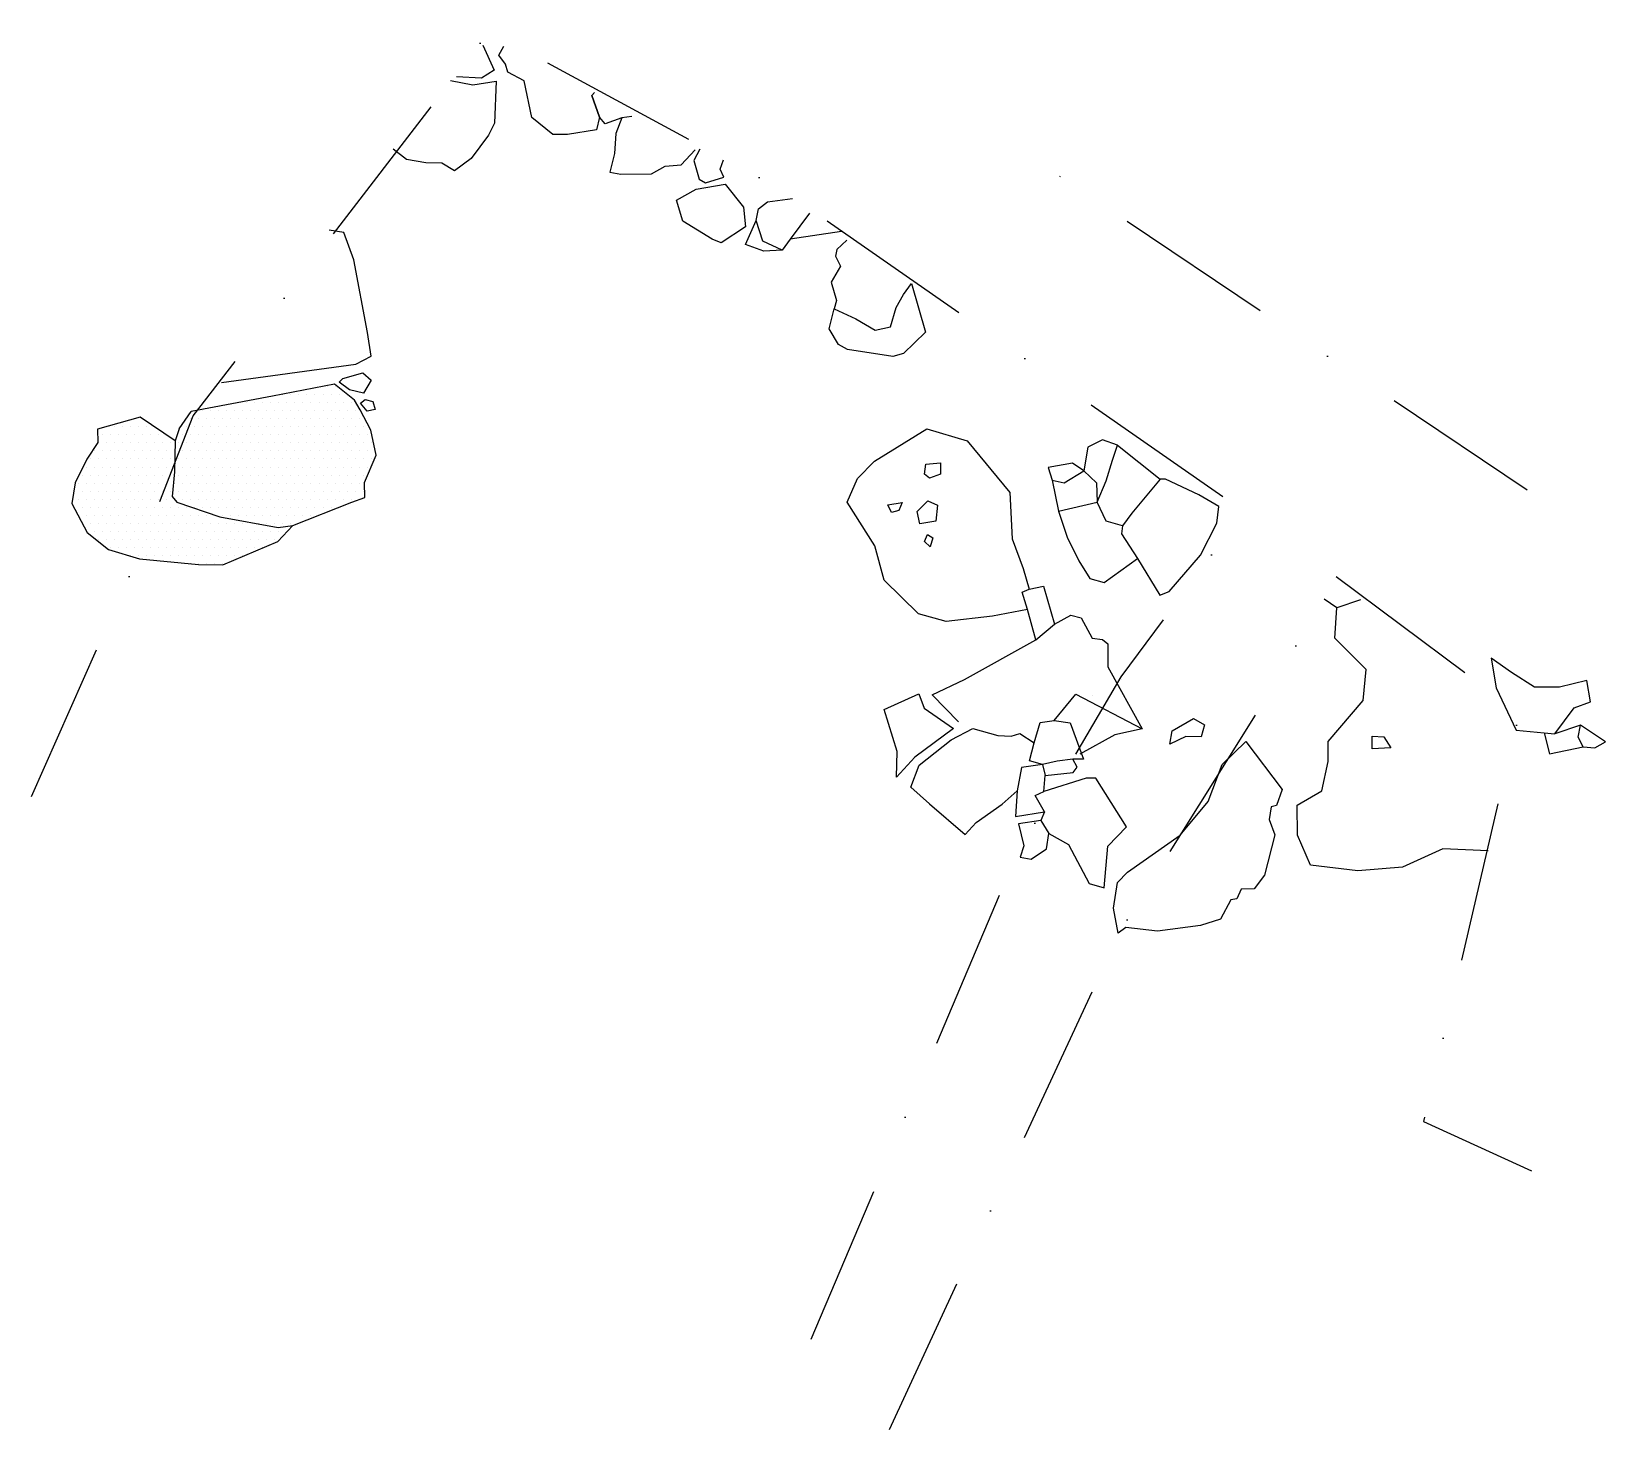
# Model space of a CAD drawing. Header units: metres. Extents: x -16 to 229, y -2100 to -1882.
import ezdxf

# ---------------------------------------------------------------- set-up
doc = ezdxf.new("R2010")
doc.units = ezdxf.units.M
doc.header["$LTSCALE"] = 25
doc.header["$MEASUREMENT"] = 0
doc.linetypes.add('STRICHPUNKTX2', pattern=[2, 1, -0.5, 0, -0.5])
doc.layers.get('0').update_dxf_attribs({"linetype": 'CONTINUOUS'})
for name, color, linetype in [('BEFUND', 1, 'CONTINUOUS'), ('GRABUNGSGRENZE', 3, 'STRICHPUNKTX2'), ('STEINE', 4, 'CONTINUOUS'), ('STEINESCHRAFF', 4, 'CONTINUOUS')]:
    doc.layers.add(name, color=color, linetype=linetype)

# ---------------------------------------------------------------- blocks, each defined once
blk = doc.blocks.new('*X2')
at = {"color": 0}
for p, q in [((23.125, -1938.75), (23.125, -1938.75)), ((24.375, -1938.75), (24.375, -1938.75)), ((25.625, -1938.75), (25.625, -1938.75)), ((26.875, -1938.75), (26.875, -1938.75)), ((28.125, -1938.75), (28.125, -1938.75)), ((29.375, -1938.75), (29.375, -1938.75)), ((30, -1937.5), (30, -1937.5)), ((30.625, -1938.75), (30.625, -1938.75)), ((31.25, -1937.5), (31.25, -1937.5)), ((31.875, -1938.75), (31.875, -1938.75)), ((33.125, -1938.75), (33.125, -1938.75)), ((9.375, -1941.25), (9.375, -1941.25)), ((10.625, -1941.25), (10.625, -1941.25)), ((11.875, -1941.25), (11.875, -1941.25)), ((13.125, -1941.25), (13.125, -1941.25)), ((14.375, -1941.25), (14.375, -1941.25)), ((15.625, -1941.25), (15.625, -1941.25)), ((16.25, -1940), (16.25, -1940)), ((16.875, -1941.25), (16.875, -1941.25)), ((17.5, -1940), (17.5, -1940)), ((18.125, -1941.25), (18.125, -1941.25)), ((18.75, -1940), (18.75, -1940)), ((19.375, -1941.25), (19.375, -1941.25)), ((20, -1940), (20, -1940)), ((20.625, -1941.25), (20.625, -1941.25)), ((21.25, -1940), (21.25, -1940)), ((21.875, -1941.25), (21.875, -1941.25)), ((22.5, -1940), (22.5, -1940)), ((23.125, -1941.25), (23.125, -1941.25)), ((23.75, -1940), (23.75, -1940)), ((24.375, -1941.25), (24.375, -1941.25)), ((25, -1940), (25, -1940)), ((25.625, -1941.25), (25.625, -1941.25)), ((26.25, -1940), (26.25, -1940)), ((26.875, -1941.25), (26.875, -1941.25)), ((27.5, -1940), (27.5, -1940)), ((28.125, -1941.25), (28.125, -1941.25)), ((28.75, -1940), (28.75, -1940)), ((29.375, -1941.25), (29.375, -1941.25)), ((30, -1940), (30, -1940)), ((30.625, -1941.25), (30.625, -1941.25)), ((31.25, -1940), (31.25, -1940)), ((31.875, -1941.25), (31.875, -1941.25)), ((32.5, -1940), (32.5, -1940)), ((33.125, -1941.25), (33.125, -1941.25)), ((33.75, -1940), (33.75, -1940)), ((34.375, -1941.25), (34.375, -1941.25)), ((-4.375, -1943.75), (-4.375, -1943.75)), ((-3.125, -1943.75), (-3.125, -1943.75)), ((-1.875, -1943.75), (-1.875, -1943.75)), ((-0.625, -1943.75), (-0.625, -1943.75)), ((0.625, -1943.75), (0.625, -1943.75)), ((1.25, -1942.5), (1.25, -1942.5)), ((1.875, -1943.75), (1.875, -1943.75)), ((8.125, -1943.75), (8.125, -1943.75)), ((8.75, -1942.5), (8.75, -1942.5)), ((9.375, -1943.75), (9.375, -1943.75)), ((10, -1942.5), (10, -1942.5)), ((10.625, -1943.75), (10.625, -1943.75)), ((11.25, -1942.5), (11.25, -1942.5)), ((11.875, -1943.75), (11.875, -1943.75)), ((12.5, -1942.5), (12.5, -1942.5)), ((13.125, -1943.75), (13.125, -1943.75)), ((13.75, -1942.5), (13.75, -1942.5)), ((14.375, -1943.75), (14.375, -1943.75)), ((15, -1942.5), (15, -1942.5)), ((15.625, -1943.75), (15.625, -1943.75)), ((16.25, -1942.5), (16.25, -1942.5)), ((16.875, -1943.75), (16.875, -1943.75)), ((17.5, -1942.5), (17.5, -1942.5)), ((18.125, -1943.75), (18.125, -1943.75)), ((18.75, -1942.5), (18.75, -1942.5)), ((19.375, -1943.75), (19.375, -1943.75)), ((20, -1942.5), (20, -1942.5)), ((20.625, -1943.75), (20.625, -1943.75)), ((21.25, -1942.5), (21.25, -1942.5)), ((21.875, -1943.75), (21.875, -1943.75)), ((22.5, -1942.5), (22.5, -1942.5)), ((23.125, -1943.75), (23.125, -1943.75)), ((23.75, -1942.5), (23.75, -1942.5)), ((24.375, -1943.75), (24.375, -1943.75)), ((25, -1942.5), (25, -1942.5)), ((25.625, -1943.75), (25.625, -1943.75)), ((26.25, -1942.5), (26.25, -1942.5)), ((26.875, -1943.75), (26.875, -1943.75)), ((27.5, -1942.5), (27.5, -1942.5)), ((28.125, -1943.75), (28.125, -1943.75)), ((28.75, -1942.5), (28.75, -1942.5)), ((29.375, -1943.75), (29.375, -1943.75)), ((30, -1942.5), (30, -1942.5)), ((30.625, -1943.75), (30.625, -1943.75)), ((31.25, -1942.5), (31.25, -1942.5)), ((31.875, -1943.75), (31.875, -1943.75)), ((32.5, -1942.5), (32.5, -1942.5)), ((33.125, -1943.75), (33.125, -1943.75)), ((33.75, -1942.5), (33.75, -1942.5)), ((34.375, -1943.75), (34.375, -1943.75)), ((35, -1942.5), (35, -1942.5)), ((35.625, -1943.75), (35.625, -1943.75)), ((-5.625, -1946.25), (-5.625, -1946.25)), ((-5, -1945), (-5, -1945)), ((-4.375, -1946.25), (-4.375, -1946.25)), ((-3.75, -1945), (-3.75, -1945)), ((-3.125, -1946.25), (-3.125, -1946.25)), ((-2.5, -1945), (-2.5, -1945)), ((-1.875, -1946.25), (-1.875, -1946.25)), ((-1.25, -1945), (-1.25, -1945)), ((-0.625, -1946.25), (-0.625, -1946.25)), ((0, -1945), (0, -1945)), ((0.625, -1946.25), (0.625, -1946.25)), ((1.25, -1945), (1.25, -1945)), ((1.875, -1946.25), (1.875, -1946.25)), ((2.5, -1945), (2.5, -1945)), ((3.125, -1946.25), (3.125, -1946.25)), ((3.75, -1945), (3.75, -1945)), ((4.375, -1946.25), (4.375, -1946.25)), ((5.625, -1946.25), (5.625, -1946.25)), ((6.875, -1946.25), (6.875, -1946.25)), ((7.5, -1945), (7.5, -1945)), ((8.125, -1946.25), (8.125, -1946.25)), ((8.75, -1945), (8.75, -1945)), ((9.375, -1946.25), (9.375, -1946.25)), ((10, -1945), (10, -1945)), ((10.625, -1946.25), (10.625, -1946.25)), ((11.25, -1945), (11.25, -1945)), ((11.875, -1946.25), (11.875, -1946.25)), ((12.5, -1945), (12.5, -1945)), ((13.125, -1946.25), (13.125, -1946.25)), ((13.75, -1945), (13.75, -1945)), ((14.375, -1946.25), (14.375, -1946.25)), ((15, -1945), (15, -1945)), ((15.625, -1946.25), (15.625, -1946.25)), ((16.25, -1945), (16.25, -1945)), ((16.875, -1946.25), (16.875, -1946.25)), ((17.5, -1945), (17.5, -1945)), ((18.125, -1946.25), (18.125, -1946.25)), ((18.75, -1945), (18.75, -1945)), ((19.375, -1946.25), (19.375, -1946.25)), ((20, -1945), (20, -1945)), ((20.625, -1946.25), (20.625, -1946.25)), ((21.25, -1945), (21.25, -1945)), ((21.875, -1946.25), (21.875, -1946.25)), ((22.5, -1945), (22.5, -1945)), ((23.125, -1946.25), (23.125, -1946.25)), ((23.75, -1945), (23.75, -1945)), ((24.375, -1946.25), (24.375, -1946.25)), ((25, -1945), (25, -1945)), ((25.625, -1946.25), (25.625, -1946.25)), ((26.25, -1945), (26.25, -1945)), ((26.875, -1946.25), (26.875, -1946.25)), ((27.5, -1945), (27.5, -1945)), ((28.125, -1946.25), (28.125, -1946.25)), ((28.75, -1945), (28.75, -1945)), ((29.375, -1946.25), (29.375, -1946.25)), ((30, -1945), (30, -1945)), ((30.625, -1946.25), (30.625, -1946.25)), ((31.25, -1945), (31.25, -1945)), ((31.875, -1946.25), (31.875, -1946.25)), ((32.5, -1945), (32.5, -1945)), ((33.125, -1946.25), (33.125, -1946.25)), ((33.75, -1945), (33.75, -1945)), ((34.375, -1946.25), (34.375, -1946.25)), ((35, -1945), (35, -1945)), ((35.625, -1946.25), (35.625, -1946.25)), ((36.25, -1945), (36.25, -1945)), ((36.875, -1946.25), (36.875, -1946.25)), ((-6.875, -1948.75), (-6.875, -1948.75)), ((-6.25, -1947.5), (-6.25, -1947.5)), ((-5.625, -1948.75), (-5.625, -1948.75)), ((-5, -1947.5), (-5, -1947.5)), ((-4.375, -1948.75), (-4.375, -1948.75)), ((-3.75, -1947.5), (-3.75, -1947.5)), ((-3.125, -1948.75), (-3.125, -1948.75)), ((-2.5, -1947.5), (-2.5, -1947.5)), ((-1.875, -1948.75), (-1.875, -1948.75)), ((-1.25, -1947.5), (-1.25, -1947.5)), ((-0.625, -1948.75), (-0.625, -1948.75)), ((0, -1947.5), (0, -1947.5)), ((0.625, -1948.75), (0.625, -1948.75)), ((1.25, -1947.5), (1.25, -1947.5)), ((1.875, -1948.75), (1.875, -1948.75)), ((2.5, -1947.5), (2.5, -1947.5)), ((3.125, -1948.75), (3.125, -1948.75)), ((3.75, -1947.5), (3.75, -1947.5)), ((4.375, -1948.75), (4.375, -1948.75)), ((5, -1947.5), (5, -1947.5)), ((5.625, -1948.75), (5.625, -1948.75)), ((6.25, -1947.5), (6.25, -1947.5)), ((6.875, -1948.75), (6.875, -1948.75)), ((7.5, -1947.5), (7.5, -1947.5)), ((8.125, -1948.75), (8.125, -1948.75)), ((8.75, -1947.5), (8.75, -1947.5)), ((9.375, -1948.75), (9.375, -1948.75)), ((10, -1947.5), (10, -1947.5)), ((10.625, -1948.75), (10.625, -1948.75)), ((11.25, -1947.5), (11.25, -1947.5)), ((11.875, -1948.75), (11.875, -1948.75)), ((12.5, -1947.5), (12.5, -1947.5)), ((13.125, -1948.75), (13.125, -1948.75)), ((13.75, -1947.5), (13.75, -1947.5)), ((14.375, -1948.75), (14.375, -1948.75)), ((15, -1947.5), (15, -1947.5)), ((15.625, -1948.75), (15.625, -1948.75)), ((16.25, -1947.5), (16.25, -1947.5)), ((16.875, -1948.75), (16.875, -1948.75)), ((17.5, -1947.5), (17.5, -1947.5)), ((18.125, -1948.75), (18.125, -1948.75)), ((18.75, -1947.5), (18.75, -1947.5)), ((19.375, -1948.75), (19.375, -1948.75)), ((20, -1947.5), (20, -1947.5)), ((20.625, -1948.75), (20.625, -1948.75)), ((21.25, -1947.5), (21.25, -1947.5)), ((21.875, -1948.75), (21.875, -1948.75)), ((22.5, -1947.5), (22.5, -1947.5)), ((23.125, -1948.75), (23.125, -1948.75)), ((23.75, -1947.5), (23.75, -1947.5)), ((24.375, -1948.75), (24.375, -1948.75)), ((25, -1947.5), (25, -1947.5)), ((25.625, -1948.75), (25.625, -1948.75)), ((26.25, -1947.5), (26.25, -1947.5)), ((26.875, -1948.75), (26.875, -1948.75)), ((27.5, -1947.5), (27.5, -1947.5)), ((28.125, -1948.75), (28.125, -1948.75)), ((28.75, -1947.5), (28.75, -1947.5)), ((29.375, -1948.75), (29.375, -1948.75)), ((30, -1947.5), (30, -1947.5)), ((30.625, -1948.75), (30.625, -1948.75)), ((31.25, -1947.5), (31.25, -1947.5)), ((31.875, -1948.75), (31.875, -1948.75)), ((32.5, -1947.5), (32.5, -1947.5)), ((33.125, -1948.75), (33.125, -1948.75)), ((33.75, -1947.5), (33.75, -1947.5)), ((34.375, -1948.75), (34.375, -1948.75)), ((35, -1947.5), (35, -1947.5)), ((35.625, -1948.75), (35.625, -1948.75)), ((36.25, -1947.5), (36.25, -1947.5)), ((36.875, -1948.75), (36.875, -1948.75)), ((37.5, -1947.5), (37.5, -1947.5)), ((-8.125, -1951.25), (-8.125, -1951.25)), ((-7.5, -1950), (-7.5, -1950)), ((-6.875, -1951.25), (-6.875, -1951.25)), ((-6.25, -1950), (-6.25, -1950)), ((-5.625, -1951.25), (-5.625, -1951.25)), ((-5, -1950), (-5, -1950)), ((-4.375, -1951.25), (-4.375, -1951.25)), ((-3.75, -1950), (-3.75, -1950)), ((-3.125, -1951.25), (-3.125, -1951.25)), ((-2.5, -1950), (-2.5, -1950)), ((-1.875, -1951.25), (-1.875, -1951.25)), ((-1.25, -1950), (-1.25, -1950)), ((-0.625, -1951.25), (-0.625, -1951.25)), ((0, -1950), (0, -1950)), ((0.625, -1951.25), (0.625, -1951.25)), ((1.25, -1950), (1.25, -1950)), ((1.875, -1951.25), (1.875, -1951.25)), ((2.5, -1950), (2.5, -1950)), ((3.125, -1951.25), (3.125, -1951.25)), ((3.75, -1950), (3.75, -1950)), ((4.375, -1951.25), (4.375, -1951.25)), ((5, -1950), (5, -1950)), ((5.625, -1951.25), (5.625, -1951.25)), ((6.25, -1950), (6.25, -1950)), ((6.875, -1951.25), (6.875, -1951.25)), ((7.5, -1950), (7.5, -1950)), ((8.125, -1951.25), (8.125, -1951.25)), ((8.75, -1950), (8.75, -1950)), ((9.375, -1951.25), (9.375, -1951.25)), ((10, -1950), (10, -1950)), ((10.625, -1951.25), (10.625, -1951.25)), ((11.25, -1950), (11.25, -1950)), ((11.875, -1951.25), (11.875, -1951.25)), ((12.5, -1950), (12.5, -1950)), ((13.125, -1951.25), (13.125, -1951.25)), ((13.75, -1950), (13.75, -1950)), ((14.375, -1951.25), (14.375, -1951.25)), ((15, -1950), (15, -1950)), ((15.625, -1951.25), (15.625, -1951.25)), ((16.25, -1950), (16.25, -1950)), ((16.875, -1951.25), (16.875, -1951.25)), ((17.5, -1950), (17.5, -1950)), ((18.125, -1951.25), (18.125, -1951.25)), ((18.75, -1950), (18.75, -1950)), ((19.375, -1951.25), (19.375, -1951.25)), ((20, -1950), (20, -1950)), ((20.625, -1951.25), (20.625, -1951.25)), ((21.25, -1950), (21.25, -1950)), ((21.875, -1951.25), (21.875, -1951.25)), ((22.5, -1950), (22.5, -1950)), ((23.125, -1951.25), (23.125, -1951.25)), ((23.75, -1950), (23.75, -1950)), ((24.375, -1951.25), (24.375, -1951.25)), ((25, -1950), (25, -1950)), ((25.625, -1951.25), (25.625, -1951.25)), ((26.25, -1950), (26.25, -1950)), ((26.875, -1951.25), (26.875, -1951.25)), ((27.5, -1950), (27.5, -1950)), ((28.125, -1951.25), (28.125, -1951.25)), ((28.75, -1950), (28.75, -1950)), ((29.375, -1951.25), (29.375, -1951.25)), ((30, -1950), (30, -1950)), ((30.625, -1951.25), (30.625, -1951.25)), ((31.25, -1950), (31.25, -1950)), ((31.875, -1951.25), (31.875, -1951.25)), ((32.5, -1950), (32.5, -1950)), ((33.125, -1951.25), (33.125, -1951.25)), ((33.75, -1950), (33.75, -1950)), ((34.375, -1951.25), (34.375, -1951.25)), ((35, -1950), (35, -1950)), ((35.625, -1951.25), (35.625, -1951.25)), ((36.25, -1950), (36.25, -1950)), ((-9.375, -1953.75), (-9.375, -1953.75)), ((-8.75, -1952.5), (-8.75, -1952.5)), ((-8.125, -1953.75), (-8.125, -1953.75)), ((-7.5, -1952.5), (-7.5, -1952.5)), ((-6.875, -1953.75), (-6.875, -1953.75)), ((-6.25, -1952.5), (-6.25, -1952.5)), ((-5.625, -1953.75), (-5.625, -1953.75)), ((-5, -1952.5), (-5, -1952.5)), ((-4.375, -1953.75), (-4.375, -1953.75)), ((-3.75, -1952.5), (-3.75, -1952.5)), ((-3.125, -1953.75), (-3.125, -1953.75)), ((-2.5, -1952.5), (-2.5, -1952.5)), ((-1.875, -1953.75), (-1.875, -1953.75)), ((-1.25, -1952.5), (-1.25, -1952.5)), ((-0.625, -1953.75), (-0.625, -1953.75)), ((0, -1952.5), (0, -1952.5)), ((0.625, -1953.75), (0.625, -1953.75)), ((1.25, -1952.5), (1.25, -1952.5)), ((1.875, -1953.75), (1.875, -1953.75)), ((2.5, -1952.5), (2.5, -1952.5)), ((3.125, -1953.75), (3.125, -1953.75)), ((3.75, -1952.5), (3.75, -1952.5)), ((4.375, -1953.75), (4.375, -1953.75)), ((5, -1952.5), (5, -1952.5)), ((5.625, -1953.75), (5.625, -1953.75)), ((6.25, -1952.5), (6.25, -1952.5)), ((6.875, -1953.75), (6.875, -1953.75)), ((7.5, -1952.5), (7.5, -1952.5)), ((8.125, -1953.75), (8.125, -1953.75)), ((8.75, -1952.5), (8.75, -1952.5)), ((9.375, -1953.75), (9.375, -1953.75)), ((10, -1952.5), (10, -1952.5)), ((10.625, -1953.75), (10.625, -1953.75)), ((11.25, -1952.5), (11.25, -1952.5)), ((11.875, -1953.75), (11.875, -1953.75)), ((12.5, -1952.5), (12.5, -1952.5)), ((13.125, -1953.75), (13.125, -1953.75)), ((13.75, -1952.5), (13.75, -1952.5)), ((14.375, -1953.75), (14.375, -1953.75)), ((15, -1952.5), (15, -1952.5)), ((15.625, -1953.75), (15.625, -1953.75)), ((16.25, -1952.5), (16.25, -1952.5)), ((16.875, -1953.75), (16.875, -1953.75)), ((17.5, -1952.5), (17.5, -1952.5)), ((18.125, -1953.75), (18.125, -1953.75)), ((18.75, -1952.5), (18.75, -1952.5)), ((19.375, -1953.75), (19.375, -1953.75)), ((20, -1952.5), (20, -1952.5)), ((20.625, -1953.75), (20.625, -1953.75)), ((21.25, -1952.5), (21.25, -1952.5)), ((21.875, -1953.75), (21.875, -1953.75)), ((22.5, -1952.5), (22.5, -1952.5)), ((23.125, -1953.75), (23.125, -1953.75)), ((23.75, -1952.5), (23.75, -1952.5)), ((24.375, -1953.75), (24.375, -1953.75)), ((25, -1952.5), (25, -1952.5)), ((25.625, -1953.75), (25.625, -1953.75)), ((26.25, -1952.5), (26.25, -1952.5)), ((26.875, -1953.75), (26.875, -1953.75)), ((27.5, -1952.5), (27.5, -1952.5)), ((28.125, -1953.75), (28.125, -1953.75)), ((28.75, -1952.5), (28.75, -1952.5)), ((29.375, -1953.75), (29.375, -1953.75)), ((30, -1952.5), (30, -1952.5)), ((30.625, -1953.75), (30.625, -1953.75)), ((31.25, -1952.5), (31.25, -1952.5)), ((31.875, -1953.75), (31.875, -1953.75)), ((32.5, -1952.5), (32.5, -1952.5)), ((33.125, -1953.75), (33.125, -1953.75)), ((33.75, -1952.5), (33.75, -1952.5)), ((34.375, -1953.75), (34.375, -1953.75)), ((35, -1952.5), (35, -1952.5)), ((35.625, -1953.75), (35.625, -1953.75)), ((-9.375, -1956.25), (-9.375, -1956.25)), ((-8.75, -1955), (-8.75, -1955)), ((-8.125, -1956.25), (-8.125, -1956.25)), ((-7.5, -1955), (-7.5, -1955)), ((-6.875, -1956.25), (-6.875, -1956.25)), ((-6.25, -1955), (-6.25, -1955)), ((-5.625, -1956.25), (-5.625, -1956.25)), ((-5, -1955), (-5, -1955)), ((-4.375, -1956.25), (-4.375, -1956.25)), ((-3.75, -1955), (-3.75, -1955)), ((-3.125, -1956.25), (-3.125, -1956.25)), ((-2.5, -1955), (-2.5, -1955)), ((-1.875, -1956.25), (-1.875, -1956.25)), ((-1.25, -1955), (-1.25, -1955)), ((-0.625, -1956.25), (-0.625, -1956.25)), ((0, -1955), (0, -1955)), ((0.625, -1956.25), (0.625, -1956.25)), ((1.25, -1955), (1.25, -1955)), ((1.875, -1956.25), (1.875, -1956.25)), ((2.5, -1955), (2.5, -1955)), ((3.125, -1956.25), (3.125, -1956.25)), ((3.75, -1955), (3.75, -1955)), ((4.375, -1956.25), (4.375, -1956.25)), ((5, -1955), (5, -1955)), ((5.625, -1956.25), (5.625, -1956.25)), ((6.25, -1955), (6.25, -1955)), ((6.875, -1956.25), (6.875, -1956.25)), ((7.5, -1955), (7.5, -1955)), ((8.125, -1956.25), (8.125, -1956.25)), ((8.75, -1955), (8.75, -1955)), ((9.375, -1956.25), (9.375, -1956.25)), ((10, -1955), (10, -1955)), ((10.625, -1956.25), (10.625, -1956.25)), ((11.25, -1955), (11.25, -1955)), ((11.875, -1956.25), (11.875, -1956.25)), ((12.5, -1955), (12.5, -1955)), ((13.125, -1956.25), (13.125, -1956.25)), ((13.75, -1955), (13.75, -1955)), ((14.375, -1956.25), (14.375, -1956.25)), ((15, -1955), (15, -1955)), ((15.625, -1956.25), (15.625, -1956.25)), ((16.25, -1955), (16.25, -1955)), ((16.875, -1956.25), (16.875, -1956.25)), ((17.5, -1955), (17.5, -1955)), ((18.125, -1956.25), (18.125, -1956.25)), ((18.75, -1955), (18.75, -1955)), ((19.375, -1956.25), (19.375, -1956.25)), ((20, -1955), (20, -1955)), ((20.625, -1956.25), (20.625, -1956.25)), ((21.25, -1955), (21.25, -1955)), ((21.875, -1956.25), (21.875, -1956.25)), ((22.5, -1955), (22.5, -1955)), ((23.125, -1956.25), (23.125, -1956.25)), ((23.75, -1955), (23.75, -1955)), ((24.375, -1956.25), (24.375, -1956.25)), ((25, -1955), (25, -1955)), ((25.625, -1956.25), (25.625, -1956.25)), ((26.25, -1955), (26.25, -1955)), ((26.875, -1956.25), (26.875, -1956.25)), ((27.5, -1955), (27.5, -1955)), ((28.125, -1956.25), (28.125, -1956.25)), ((28.75, -1955), (28.75, -1955)), ((29.375, -1956.25), (29.375, -1956.25)), ((30, -1955), (30, -1955)), ((30.625, -1956.25), (30.625, -1956.25)), ((31.25, -1955), (31.25, -1955)), ((31.875, -1956.25), (31.875, -1956.25)), ((32.5, -1955), (32.5, -1955)), ((33.75, -1955), (33.75, -1955)), ((35, -1955), (35, -1955)), ((-8.75, -1957.5), (-8.75, -1957.5)), ((-8.125, -1958.75), (-8.125, -1958.75)), ((-7.5, -1957.5), (-7.5, -1957.5)), ((-6.875, -1958.75), (-6.875, -1958.75)), ((-6.25, -1957.5), (-6.25, -1957.5)), ((-5.625, -1958.75), (-5.625, -1958.75)), ((-5, -1957.5), (-5, -1957.5)), ((-4.375, -1958.75), (-4.375, -1958.75)), ((-3.75, -1957.5), (-3.75, -1957.5)), ((-3.125, -1958.75), (-3.125, -1958.75)), ((-2.5, -1957.5), (-2.5, -1957.5)), ((-1.875, -1958.75), (-1.875, -1958.75)), ((-1.25, -1957.5), (-1.25, -1957.5)), ((-0.625, -1958.75), (-0.625, -1958.75)), ((0, -1957.5), (0, -1957.5)), ((0.625, -1958.75), (0.625, -1958.75)), ((1.25, -1957.5), (1.25, -1957.5)), ((1.875, -1958.75), (1.875, -1958.75)), ((2.5, -1957.5), (2.5, -1957.5)), ((3.125, -1958.75), (3.125, -1958.75)), ((3.75, -1957.5), (3.75, -1957.5)), ((4.375, -1958.75), (4.375, -1958.75)), ((5, -1957.5), (5, -1957.5)), ((5.625, -1958.75), (5.625, -1958.75)), ((6.25, -1957.5), (6.25, -1957.5)), ((6.875, -1958.75), (6.875, -1958.75)), ((7.5, -1957.5), (7.5, -1957.5)), ((8.125, -1958.75), (8.125, -1958.75)), ((8.75, -1957.5), (8.75, -1957.5)), ((9.375, -1958.75), (9.375, -1958.75)), ((10, -1957.5), (10, -1957.5)), ((10.625, -1958.75), (10.625, -1958.75)), ((11.25, -1957.5), (11.25, -1957.5)), ((11.875, -1958.75), (11.875, -1958.75)), ((12.5, -1957.5), (12.5, -1957.5)), ((13.125, -1958.75), (13.125, -1958.75)), ((13.75, -1957.5), (13.75, -1957.5)), ((14.375, -1958.75), (14.375, -1958.75)), ((15, -1957.5), (15, -1957.5)), ((15.625, -1958.75), (15.625, -1958.75)), ((16.25, -1957.5), (16.25, -1957.5)), ((16.875, -1958.75), (16.875, -1958.75)), ((17.5, -1957.5), (17.5, -1957.5)), ((18.125, -1958.75), (18.125, -1958.75)), ((18.75, -1957.5), (18.75, -1957.5)), ((19.375, -1958.75), (19.375, -1958.75)), ((20, -1957.5), (20, -1957.5)), ((20.625, -1958.75), (20.625, -1958.75)), ((21.25, -1957.5), (21.25, -1957.5)), ((21.875, -1958.75), (21.875, -1958.75)), ((22.5, -1957.5), (22.5, -1957.5)), ((23.125, -1958.75), (23.125, -1958.75)), ((23.75, -1957.5), (23.75, -1957.5)), ((24.375, -1958.75), (24.375, -1958.75)), ((25, -1957.5), (25, -1957.5)), ((26.25, -1957.5), (26.25, -1957.5)), ((27.5, -1957.5), (27.5, -1957.5)), ((-6.25, -1960), (-6.25, -1960)), ((-5.625, -1961.25), (-5.625, -1961.25)), ((-5, -1960), (-5, -1960)), ((-4.375, -1961.25), (-4.375, -1961.25)), ((-3.75, -1960), (-3.75, -1960)), ((-3.125, -1961.25), (-3.125, -1961.25)), ((-2.5, -1960), (-2.5, -1960)), ((-1.875, -1961.25), (-1.875, -1961.25)), ((-1.25, -1960), (-1.25, -1960)), ((-0.625, -1961.25), (-0.625, -1961.25)), ((0, -1960), (0, -1960)), ((0.625, -1961.25), (0.625, -1961.25)), ((1.25, -1960), (1.25, -1960)), ((1.875, -1961.25), (1.875, -1961.25)), ((2.5, -1960), (2.5, -1960)), ((3.125, -1961.25), (3.125, -1961.25)), ((3.75, -1960), (3.75, -1960)), ((4.375, -1961.25), (4.375, -1961.25)), ((5, -1960), (5, -1960)), ((5.625, -1961.25), (5.625, -1961.25)), ((6.25, -1960), (6.25, -1960)), ((6.875, -1961.25), (6.875, -1961.25)), ((7.5, -1960), (7.5, -1960)), ((8.125, -1961.25), (8.125, -1961.25)), ((8.75, -1960), (8.75, -1960)), ((9.375, -1961.25), (9.375, -1961.25)), ((10, -1960), (10, -1960)), ((10.625, -1961.25), (10.625, -1961.25)), ((11.25, -1960), (11.25, -1960)), ((11.875, -1961.25), (11.875, -1961.25)), ((12.5, -1960), (12.5, -1960)), ((13.125, -1961.25), (13.125, -1961.25)), ((13.75, -1960), (13.75, -1960)), ((14.375, -1961.25), (14.375, -1961.25)), ((15, -1960), (15, -1960)), ((15.625, -1961.25), (15.625, -1961.25)), ((16.25, -1960), (16.25, -1960)), ((16.875, -1961.25), (16.875, -1961.25)), ((17.5, -1960), (17.5, -1960)), ((18.125, -1961.25), (18.125, -1961.25)), ((18.75, -1960), (18.75, -1960)), ((19.375, -1961.25), (19.375, -1961.25)), ((20, -1960), (20, -1960)), ((20.625, -1961.25), (20.625, -1961.25)), ((21.25, -1960), (21.25, -1960)), ((21.875, -1961.25), (21.875, -1961.25)), ((22.5, -1960), (22.5, -1960)), ((23.75, -1960), (23.75, -1960)), ((-3.75, -1962.5), (-3.75, -1962.5)), ((-2.5, -1962.5), (-2.5, -1962.5)), ((-1.25, -1962.5), (-1.25, -1962.5)), ((-0.625, -1963.75), (-0.625, -1963.75)), ((0, -1962.5), (0, -1962.5)), ((0.625, -1963.75), (0.625, -1963.75)), ((1.25, -1962.5), (1.25, -1962.5)), ((1.875, -1963.75), (1.875, -1963.75)), ((2.5, -1962.5), (2.5, -1962.5)), ((3.125, -1963.75), (3.125, -1963.75)), ((3.75, -1962.5), (3.75, -1962.5)), ((4.375, -1963.75), (4.375, -1963.75)), ((5, -1962.5), (5, -1962.5)), ((5.625, -1963.75), (5.625, -1963.75)), ((6.25, -1962.5), (6.25, -1962.5)), ((6.875, -1963.75), (6.875, -1963.75)), ((7.5, -1962.5), (7.5, -1962.5)), ((8.125, -1963.75), (8.125, -1963.75)), ((8.75, -1962.5), (8.75, -1962.5)), ((9.375, -1963.75), (9.375, -1963.75)), ((10, -1962.5), (10, -1962.5)), ((10.625, -1963.75), (10.625, -1963.75)), ((11.25, -1962.5), (11.25, -1962.5)), ((11.875, -1963.75), (11.875, -1963.75)), ((12.5, -1962.5), (12.5, -1962.5)), ((13.125, -1963.75), (13.125, -1963.75)), ((13.75, -1962.5), (13.75, -1962.5)), ((14.375, -1963.75), (14.375, -1963.75)), ((15, -1962.5), (15, -1962.5)), ((15.625, -1963.75), (15.625, -1963.75)), ((16.25, -1962.5), (16.25, -1962.5)), ((16.875, -1963.75), (16.875, -1963.75)), ((17.5, -1962.5), (17.5, -1962.5)), ((18.75, -1962.5), (18.75, -1962.5)), ((20, -1962.5), (20, -1962.5)), ((8.75, -1965), (8.75, -1965)), ((10, -1965), (10, -1965)), ((11.25, -1965), (11.25, -1965)), ((12.5, -1965), (12.5, -1965)), ((13.75, -1965), (13.75, -1965))]:
    blk.add_line(p, q, dxfattribs=at)

msp = doc.modelspace()

# ---------------------------------------------------------------- linework, layer by layer
at = {"layer": 'BEFUND'}
for points in [[(139.14, -1972.17), (133.69, -1973.24), (126.46, -1974.05), (122.13, -1972.88), (116.79, -1967.64), (115.31, -1962.29), (111.03, -1955.47), (112.66, -1951.81), (115.26, -1949.11), (123.45, -1944.06), (129.72, -1945.95), (136.39, -1953.99), (136.74, -1961.17), (138.43, -1965.8), (139.39, -1969.01)], [(210.89, -2009.78), (203.81, -2009.47), (197.55, -2012.33), (190.57, -2012.89), (183.19, -2012.02), (181.2, -2007.34), (181.1, -2002.66), (184.97, -2000.46), (185.93, -1995.88), (185.93, -1992.78), (191.43, -1986.36), (191.89, -1981.52), (187, -1976.64), (187.3, -1971.95)]]:
    msp.add_lwpolyline(points, dxfattribs=at)
at = {"layer": 'GRABUNGSGRENZE', "flags": 128}
for points in [[(-16.04, -2001.32), (0.8, -1963.39), (9.15, -1942.05), (55.27, -1882.17), (101.4, -1907.11), (172.84, -1956.88), (153.65, -1982.7), (137.47, -2010.25), (101.03, -2096.1)], [(117.63, -2099.91), (153.46, -2022.47), (175.65, -1987.03), (187.15, -1967.01), (215.72, -1988.34), (200.81, -2051.94), (217.62, -2059.62)]]:
    msp.add_lwpolyline(points, dxfattribs=at)
at = {"layer": 'GRABUNGSGRENZE'}
msp.add_lwpolyline([(216.98, -1953.62), (136.38, -1899.51)], dxfattribs=at)
at = {"layer": 'STEINE'}
for points in [[(54.25, -1884.31), (56.03, -1888.17), (54.04, -1889.45), (50.18, -1889.25)], [(71.25, -1892.14), (72.43, -1895.5), (71.97, -1897.49), (67.44, -1898.2), (65.2, -1898.2), (61.89, -1895.56), (60.71, -1889.85), (58.17, -1888.48), (57.81, -1887.26), (56.74, -1885.88), (57.56, -1884.46)], [(49.21, -1889.81), (52.72, -1890.47), (56.34, -1889.91), (56.08, -1896.47), (55.17, -1898.31), (52.47, -1901.97), (49.87, -1903.86), (47.89, -1902.69), (45.39, -1902.64), (42.39, -1902.08), (40.3, -1900.5)], [(77.47, -1895.4), (75.94, -1895.6), (73.34, -1896.57), (72.43, -1895.5), (71.25, -1892.14), (71.66, -1891.68)], [(75.94, -1895.6), (74.97, -1898.05), (74.77, -1901.15), (74.06, -1904.06), (75.79, -1904.41), (80.52, -1904.36), (82.66, -1903.14), (85.16, -1902.93), (87.35, -1900.59)], [(88.06, -1900.49), (87.14, -1902.27), (87.96, -1905.17), (88.98, -1905.73), (91.83, -1904.87), (91.22, -1903.59), (91.77, -1902.17)], [(84.44, -1908.43), (87.5, -1906.75), (92.03, -1905.94), (94.88, -1909.55), (95.19, -1912.61), (91.42, -1915.1), (90, -1914.54), (85.41, -1911.69), (84.44, -1908.43)], [(105.17, -1910.47), (102.16, -1914.49), (100.89, -1916.22), (97.89, -1914.85), (96.87, -1911.59), (97.22, -1909.8), (98.6, -1908.68), (102.52, -1908.17)], [(100.89, -1916.22), (98.04, -1916.37), (95.19, -1915.35), (96.87, -1911.59)], [(13.58, -1936.86), (34.5, -1934), (36.9, -1932.73), (36.28, -1929.06), (34.19, -1917.71), (32.61, -1913.48), (30.32, -1913.13)], [(110.16, -1913.32), (102.16, -1914.49)], [(110.97, -1914.69), (109.39, -1916.12), (109.19, -1917.18), (110.01, -1918.71), (108.53, -1921.21), (109.34, -1924.06), (108.99, -1925.38), (112.4, -1926.91), (115.4, -1928.69), (117.75, -1928.18), (118.66, -1925.18), (119.78, -1923.14), (121.05, -1921.41)], [(121.05, -1921.41), (123.25, -1928.99), (119.78, -1932.3), (118.15, -1932.81), (111.08, -1931.7), (109.65, -1930.93), (108.23, -1928.49), (108.99, -1925.38)], [(32.47, -1936.19), (35.57, -1935.33), (36.9, -1936.5), (35.67, -1938.48), (33.49, -1937.97), (31.91, -1936.8), (32.47, -1936.19)], [(6.96, -1944.04), (6.35, -1945.92), (6.25, -1950.76), (5.89, -1954.58), (6.61, -1955.49), (13.28, -1957.78), (22.39, -1959.41), (24.68, -1959.1), (33.85, -1955.49), (35.88, -1954.77), (35.83, -1952.43), (37.66, -1948.16), (36.8, -1944.24), (35.17, -1941.08), (34.3, -1939.6), (31.14, -1937.11), (21.52, -1938.99), (8.84, -1941.34)], [(35.93, -1939.5), (37.15, -1939.81), (37.51, -1941.03), (36.24, -1941.28), (35.22, -1940.06), (35.93, -1939.5)], [(6.96, -1944.04), (8.84, -1941.34)], [(6.35, -1945.92), (0.9, -1942.26), (-5.77, -1944.09), (-5.72, -1946.18), (-7.4, -1948.78), (-9.23, -1952.44), (-9.74, -1955.7), (-7.39, -1960.18), (-4.03, -1962.83), (0.8, -1964.3), (9.97, -1965.17), (13.79, -1965.22), (22.34, -1961.6), (24.68, -1959.1)], [(153.14, -1946.6), (150.79, -1945.79), (148.5, -1946.91), (147.89, -1950.58), (149.88, -1952.46), (149.98, -1955.46)], [(151.36, -1958.42), (149.98, -1955.46), (151.36, -1952.15), (152.37, -1948.95), (153.14, -1946.6), (159.76, -1951.9)], [(123.86, -1951.75), (123.05, -1951.14), (123.3, -1949.56), (125.59, -1949.36), (125.54, -1951.14), (123.86, -1951.75)], [(147.89, -1950.58), (146.11, -1949.41), (142.34, -1950.07), (142.95, -1952.05), (144.84, -1952.46), (147.89, -1950.58)], [(142.95, -1952.05), (143.97, -1956.89), (149.98, -1955.46)], [(159.76, -1951.9), (155.38, -1957.19), (153.9, -1959.18), (153.75, -1960.4), (156.25, -1964.27), (159.71, -1969.97), (161.19, -1969.41), (166.07, -1963.71), (168.62, -1958.77), (168.92, -1956.17), (165.82, -1954.34), (160.62, -1951.9), (159.76, -1951.9)], [(117.91, -1957.1), (117.35, -1955.88), (119.59, -1955.52), (119.08, -1956.79), (117.91, -1957.1)], [(122.34, -1958.83), (121.93, -1956.95), (123.61, -1955.27), (125.08, -1955.93), (124.83, -1958.42), (122.34, -1958.83)], [(143.97, -1956.89), (145.3, -1960.91), (147.13, -1964.63), (148.81, -1967.38), (151.05, -1967.99), (156.25, -1964.27)], [(153.9, -1959.18), (151.36, -1958.42)], [(123.97, -1962.44), (123.05, -1961.58), (123.56, -1960.51), (124.37, -1961.02), (123.97, -1962.44)], [(140.41, -1976.9), (139.14, -1972.17), (138.27, -1969.52), (139.39, -1969.01), (141.63, -1968.55), (143.32, -1974.46)], [(190.97, -1970.68), (187.3, -1971.95), (185.32, -1970.58)], [(128.35, -1989.68), (124.28, -1985.46), (129.32, -1983.11), (140.41, -1976.9), (143.32, -1974.46), (145.86, -1973.08), (147.49, -1973.49), (149.17, -1976.64), (150.8, -1976.85), (151.61, -1977.56), (151.62, -1981.12), (156.96, -1990.8), (156.96, -1990.8), (156.96, -1990.8)], [(211.34, -1979.79), (212.1, -1984.42), (215.26, -1990.99), (219.59, -1991.4), (221.27, -1991.55), (224.27, -1987.52), (226.82, -1986.56), (226.26, -1983.25), (221.98, -1984.27), (218.11, -1984.27), (214.49, -1982.03), (211.34, -1979.79)], [(153.81, -1983.06), (153.81, -1983.06)], [(153.81, -1983.06), (153.81, -1983.06)], [(118.73, -1998.29), (118.83, -1994.32), (116.79, -1987.75), (122.19, -1985.31), (123, -1987.55), (127.59, -1990.75), (121.58, -1995.18), (118.73, -1998.29)], [(143.27, -1989.48), (146.63, -1985.4), (156.96, -1990.8), (152.74, -1991.71), (147.29, -1994.72)], [(149.27, -1985.61), (149.27, -1985.61), (149.27, -1985.61)], [(123.87, -2002.46), (120.92, -1999.87), (122.24, -1996.46), (127.23, -1992.48), (130.59, -1990.75), (134.51, -1991.82), (136.55, -1991.92), (137.92, -1991.51), (140.16, -1992.94)], [(141.08, -1989.78), (143.27, -1989.48), (145.76, -1989.83), (147.85, -1995.48), (146.17, -1995.53), (143.73, -1995.84), (141.44, -1996.35), (139.45, -1995.79), (140.16, -1992.94), (141.08, -1989.78)], [(161.29, -1993.19), (161.65, -1991.1), (164.96, -1989.17), (166.69, -1990.18), (166.18, -1992.02), (163.79, -1991.97), (161.29, -1993.19)], [(219.59, -1991.4), (220.45, -1994.65), (225.7, -1993.58), (224.88, -1992.06), (225.24, -1990.22), (221.27, -1991.55)], [(225.7, -1993.58), (227.48, -1993.74), (229.16, -1992.82), (225.24, -1990.22)], [(153.25, -2022.62), (152.49, -2018.7), (153.15, -2014.73), (154.68, -2013.1), (162.92, -2007.34), (167.25, -2002.1), (169.44, -1996.34), (173.15, -1992.73), (178.81, -2000.21), (177.89, -2002.71), (177.08, -2002.91), (176.77, -2004.9), (177.64, -2007.29), (176.06, -2013.55), (174.43, -2015.69), (172.4, -2015.74), (171.73, -2017.27), (170.77, -2017.42), (169.19, -2020.43), (166.08, -2021.39), (159.36, -2022.31), (154.42, -2021.75), (153.25, -2022.62)], [(192.81, -1993.9), (192.81, -1991.91), (194.64, -1992.01), (195.71, -1993.74), (192.81, -1993.9)], [(141.44, -1996.35), (141.89, -1998.03), (146.22, -1997.57), (146.83, -1996.76), (146.17, -1995.53)], [(141.44, -1996.35), (138.18, -1996.81), (137.52, -2000.42), (137.26, -2004.45), (141.79, -2003.73), (140.32, -2001.19), (141.64, -2000.52), (141.89, -1998.03)], [(123.87, -2002.46), (129.42, -2007.25), (131.1, -2005.36), (135.17, -2002.51), (137.52, -2000.42)], [(141.79, -2003.73), (141.18, -2005.06), (142.46, -2007.09), (142.46, -2007.09), (145.51, -2008.82), (148.72, -2014.88), (151.06, -2015.54), (151.62, -2009.08), (154.52, -2006.02), (149.74, -1998.44), (148.26, -1998.44), (141.64, -2000.52)], [(141.18, -2005.06), (137.72, -2005.57), (138.54, -2008.98), (137.98, -2010.76), (139.71, -2011.06), (142.1, -2009.49), (142.46, -2007.09)]]:
    msp.add_lwpolyline(points, dxfattribs=at)

# ---------------------------------------------------------------- block references
at = {"layer": 'STEINESCHRAFF'}
msp.add_blockref('*X2', (0, 0), dxfattribs=at)

doc.saveas('drawing.dxf')
